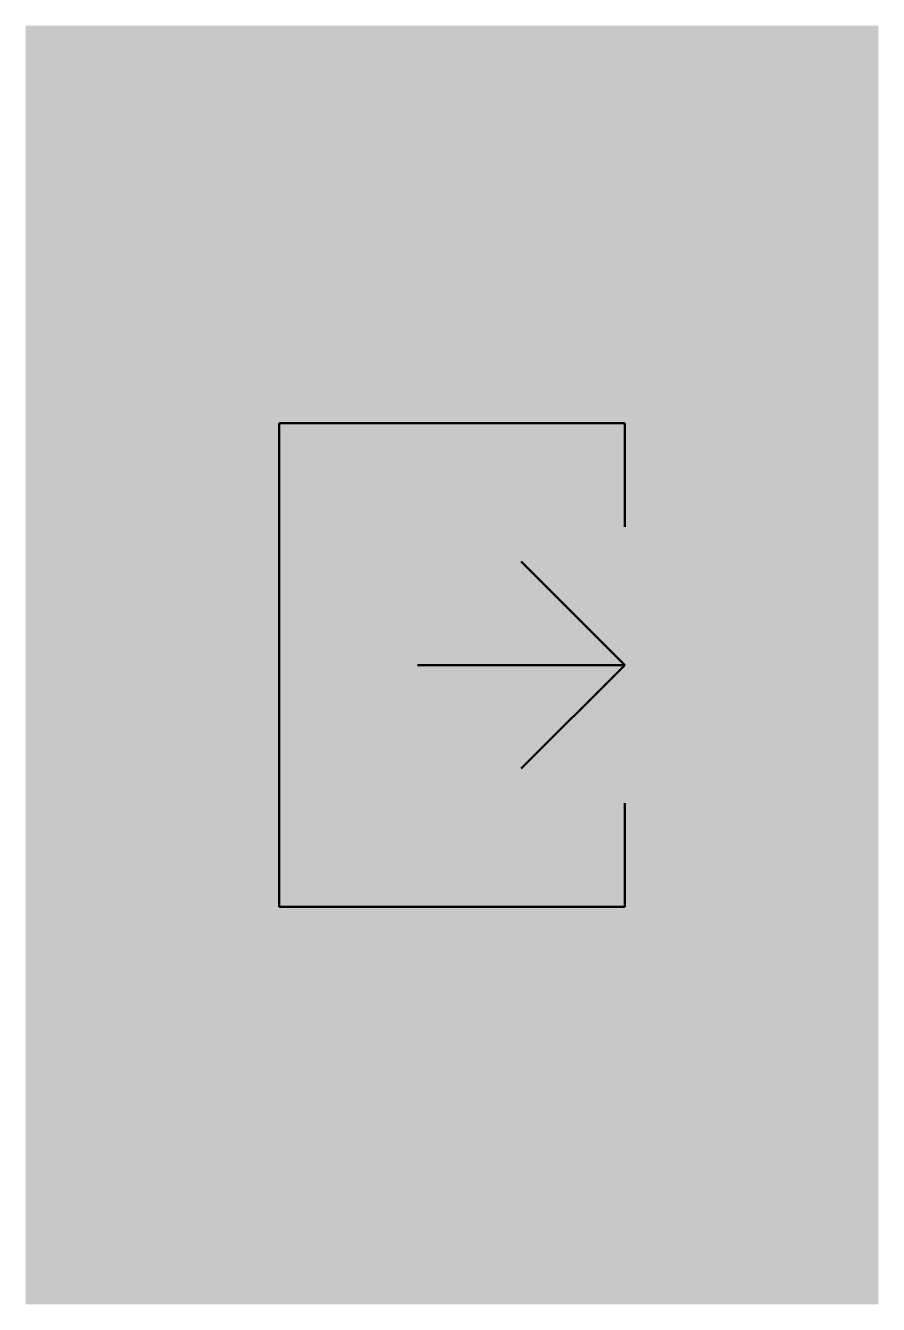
# Model space of a CAD drawing. Header units: millimetres. Extents: x -10 to 10, y 0 to 30.
import ezdxf

# ---------------------------------------------------------------- set-up
doc = ezdxf.new("R2010")
doc.units = ezdxf.units.MM
doc.layers.get('0').update_dxf_attribs({"lineweight": 50, "true_color": 0xffffff})

msp = doc.modelspace()

# ---------------------------------------------------------------- hatches: boundary and pattern name
at = {"true_color": 0x000000}
msp.add_hatch(color=7, dxfattribs=at).paths.add_polyline_path([(-10, 0), (-10, 30), (10, 30), (10, 0)])

# ---------------------------------------------------------------- linework, layer by layer
for p, q in [((4.05, 20.67), (-4.05, 20.67)), ((-4.05, 20.67), (-4.05, 9.33)), ((4.05, 18.24), (4.05, 20.67)), ((4.05, 15), (1.62, 17.43)), ((-0.81, 15), (4.05, 15)), ((4.05, 15), (1.62, 12.57)), ((4.05, 9.33), (4.05, 11.76)), ((-4.05, 9.33), (4.05, 9.33))]:
    msp.add_line(p, q)

doc.saveas('drawing.dxf')
